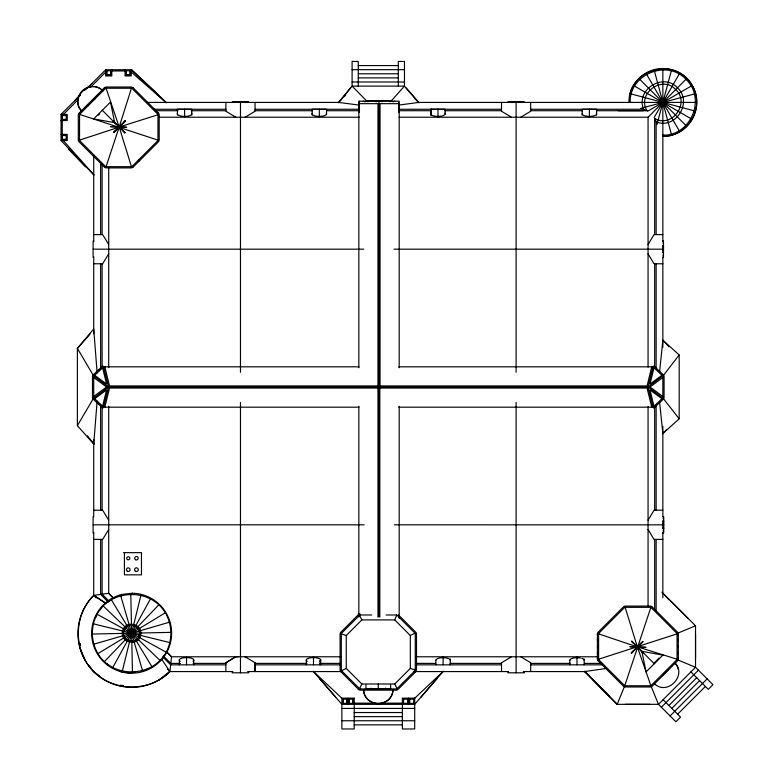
<?xml version="1.0" encoding="UTF-8"?>
<svg xmlns="http://www.w3.org/2000/svg" width="774" height="774" viewBox="0 0 774 774"><rect width="100%" height="100%" fill="white"/><g stroke="black" fill="none" stroke-linecap="round" stroke-linejoin="round"><path stroke-width="1.16" d="M97.137 401.106L93.722 444.044L77.381 425.642L77.381 348.387L93.722 328.979L97.137 372.894M659.603 371.772L662.854 340.192L679.185 354.947L679.185 418.792L662.854 433.537L659.612 402.209M92.348 634.041C92.638 582.503 168.413 580.887 170.899 632.368C170.609 683.906 94.834 685.522 92.348 634.041L170.899 632.368M628.981 102.429C628.053 68.886 675.837 55.912 692.082 85.256C705.501 106.541 688.018 137.153 662.854 136.301M392.95 689.847C392.853 707.697 363.722 707.697 363.616 689.847M630.181 102.429C629.078 74.517 666.995 58.814 685.957 79.335C706.478 98.298 690.776 136.205 662.854 135.102M637.534 646.958L597.383 633.471L597.383 659.612L678.266 633.471L678.266 659.612L637.466 646.851M119.273 126.984L119.167 126.917M102.584 406.244L106.57 389.951L94.621 398.736M108.505 387L92.87 375.216L102.729 365.928L103.581 366.818L108.505 387L103.581 407.182L102.729 408.072L92.87 398.784L108.505 387L648.061 387L663.695 398.784L653.837 408.072L652.995 407.182L648.061 387L652.995 366.818L653.837 365.928L663.695 375.216L648.061 387M104.838 407.182L109.511 388.055L647.064 388.055L651.737 407.182M651.737 366.818L647.064 385.945L109.511 385.945L104.838 366.818M653.982 367.756L650.005 384.049L661.944 375.264M122.263 671.358L140.974 595.051M656.884 124.72L671.31 70.879M431.205 113.991L431.312 115.2M119.186 127.023L131.822 87.017L105.68 87.017L119.186 127.023L131.822 167.91L105.68 167.91L119.186 127.023L159.192 114.388L159.192 140.529L79.538 114.388L78.3 114.388L78.3 140.529L119.138 127.159M663.095 699.696L680.52 717.121L675.886 721.755L658.461 704.33L650.895 685.754L637.389 646.977L624.753 606.09L650.895 606.09L650.895 607.329L624.753 685.754L617.188 704.33L658.461 704.33L695.526 667.275L695.526 625.808L661.867 592.158M431.234 113.923L431.234 115.133M346.249 668.397L340.444 671.31L358.933 689.798L361.845 683.993L394.73 683.993L410.326 668.397L410.326 635.512L394.73 619.916L361.845 619.916L346.249 635.512L346.249 668.397L361.845 683.993M394.73 619.916L396.772 614.982L386.042 614.982M112.704 667.643L150.533 598.776M654.098 117.59L679.185 74.14M77.381 425.642L93.722 397.884L93.722 376.116L77.381 348.387L90.007 334.145M648.061 244.526L654.04 234.599L662.854 234.599M648.061 520.157L654.04 510.23L662.854 510.23M108.708 253.843L102.652 263.77L93.722 263.77M108.708 529.474L102.652 539.401L93.722 539.401M93.722 532.396L93.722 595.37C73.201 615.63 73.201 651.302 93.722 671.571C113.981 692.082 149.653 692.082 169.922 671.571L232.887 671.571M99.295 675.847L93.596 671.726L89.436 665.988M679.185 354.947L662.854 376.116L662.854 397.884L679.185 418.792M146.586 102.429L338.625 102.429L352.102 86.108L352.102 61.456L358.265 61.456L358.265 86.108M443.086 671.571L414.7 704.33L341.876 704.33L313.489 671.571M390.657 101.578L404.473 86.108L404.473 61.456L398.31 61.456L398.31 86.108M97.36 403.002L97.95 402.383M98.25 403.854L98.733 403.331M101.839 407.23L102.342 406.698M662.186 375.032L662.805 374.374M140.094 77.661L157.77 94.534M662.486 433.866L666.569 429.58M104.442 661.567L158.805 604.842M338.277 102.758L341.615 99.314M344.111 96.74L345.775 95.018M80.196 94.67L74.72 100.717M84.308 90.548L92.009 83.437M93.722 174.789L61.049 140.529L61.049 114.388L80.419 95.028M86.572 88.875L105.68 69.766M94.099 175.079L62.23 139.349L62.23 115.568L78.213 99.575M90.839 86.949L106.822 70.956L106.822 74.759L110.614 74.759L110.614 70.956L126.249 70.956L126.249 74.759L130.051 74.759L130.051 70.956L166.323 102.816M84.985 107.78L98.927 93.838M79.103 113.952L79.974 113.081L79.538 112.646M85.275 107.78L84.763 107.422M86.988 106.067L98.927 94.128M105.245 87.81L104.374 88.681L103.939 88.246M86.582 106.764L90.577 102.768M79.538 114.388L105.68 88.246L131.822 88.246L157.964 114.388L157.964 140.529L131.822 166.671L105.68 166.671L79.538 140.529L79.538 114.388L78.667 113.517L104.809 87.375L105.68 88.246M98.269 115.171L99.682 113.768M79.538 140.529L78.667 141.4L104.809 167.542L105.68 166.671M131.822 88.246L132.693 87.375L158.834 113.517L157.964 114.388M133.563 88.246L132.257 87.81M113.275 121.489L113.623 121.15L125.059 132.586L124.711 132.935M113.691 132.315L115.819 130.196M123.705 122.311L125.127 120.889M157.964 112.646L157.528 113.081L158.399 113.952M132.257 167.107L133.128 166.236L133.563 166.671M139.223 160.141L138.352 161.011L138.788 161.447M648.061 367.099L648.061 117.222L685.957 79.335M358.497 615.417L359.368 614.546M396.772 614.982L415.261 633.471L415.261 670.439L396.772 688.918L359.804 688.918L341.315 670.439L341.315 633.471L359.804 614.982L371.723 614.982M358.062 688.918L358.497 688.483L359.368 689.353M410.326 635.512L416.131 632.6L398.484 614.953M414.816 671.745L415.696 670.874M598.612 633.471L624.753 607.329L650.895 607.329L677.037 633.471L677.037 659.612L650.895 685.754L624.753 685.754L598.612 659.612L598.612 633.471L597.741 632.6L623.883 606.458L624.753 607.329M598.612 659.612L597.741 660.483L623.883 686.625L624.753 685.754L624.753 686.983L650.895 686.983L650.895 685.754L651.766 686.625L677.908 660.483L677.037 659.612L695.526 667.265L712.951 684.69L708.316 689.324L690.892 671.9M650.895 607.329L651.766 606.458L677.908 632.6L677.037 633.471M670.507 600.808L687.863 618.155M631.449 653.111L632.871 651.689M640.756 643.804L642.875 641.685M643.291 652.511L642.952 652.85L631.516 641.414L631.855 641.066L643.223 652.579M662.08 675.721L668.301 669.5M661.364 707.233L698.429 670.168M668.9 705.501L696.697 677.705M671.803 708.404L699.599 680.617M670.081 715.95L707.136 678.885M677.618 714.218L705.414 686.422M340.705 656.778L171.509 656.778L166.41 651.64L171.509 656.778L169.922 671.571A53.88 53.88 0 0 1 93.722 671.571L93.722 671.571A53.88 53.88 0 0 1 93.722 595.37L108.708 593.29L108.708 406.34M592.468 679.195L609.68 696.697M68.954 148.821L68.576 149.169L85.45 166.855L85.817 166.507M98.801 370.765L101.365 368.347M413.519 699.348L443.386 671.213M406.176 88.072L416.954 100.465M319.643 678.672L335.723 697.219M158.757 680.133L169.332 671.774M93.722 396.472L106.58 387L93.722 377.528M662.854 377.528L649.986 387L662.854 396.472M225.892 671.571L225.892 662.757L235.673 656.778L238.053 656.778M98.027 653.566L165.22 612.844M245.261 117.145L255.052 111.243L255.052 102.429M520.892 117.145L530.683 111.243L530.683 102.429M225.892 662.757L235.673 656.855M511.314 656.855L501.523 662.757L501.523 671.571M647.693 111.185L691.143 86.098M678.121 633.016L695.526 625.808M375.99 101.82L377.818 101.2M392.969 101.82L394.798 101.2M93.896 644.181L169.342 622.228M640.64 108.389L694.413 93.973M606.177 668.484L584.428 671.571L617.188 704.33L584.97 671.571M398.91 105.07L418.666 102.429L695.526 102.429M618.368 110.721L643.213 110.721M358.265 65.567L398.31 65.567M352.102 69.67L404.473 69.67M358.265 73.782L398.31 73.782M358.265 77.893L398.31 77.893M352.102 81.996L404.473 81.996M237.183 102.023L243.752 102.023M512.814 102.023L519.393 102.023M358.826 102.942L359.436 102.942M358.826 103.668L377.954 103.668L377.964 617.033M399.181 103.668L380.053 103.668L380.053 387M358.826 106.086L359.436 106.086M358.826 107.005L359.436 107.005M358.826 107.315L359.436 107.315M358.826 107.615L359.436 107.615M358.826 108.534L359.436 108.534M153.958 109.26L225.892 109.26M255.052 109.26L359.291 109.26M398.736 109.26L501.523 109.26M530.683 109.26L643.639 109.26L647.045 110.721C636.441 93.712 662.389 74.662 675.731 89.561C690.505 102.971 671.929 128.552 654.669 118.49L654.669 234.599M430.779 110.45L431.399 110.45M444.547 110.45L445.156 110.45M155.487 110.721L178.155 110.721M191.284 110.721L225.892 110.721M255.052 110.721L312.464 110.721M326.812 110.721L359.107 110.721M398.91 110.721L431.505 110.721M444.779 110.721L501.523 110.721M530.683 110.721L582.377 110.721M596.802 110.721L647.045 110.721M358.826 111.679L359.436 111.679M358.826 112.288L359.436 112.288L359.436 101.2M399.181 112.288L398.571 112.288L398.571 102.942M61.049 114.388L67.212 114.388L67.212 120.55L61.049 120.55M62.23 115.568L66.032 115.568M159.163 117.222L359.552 117.222M399.181 117.222L648.061 117.222M62.23 119.37L66.032 119.37M61.049 134.366L67.212 134.366L67.212 140.529L61.049 140.529M62.23 135.556L66.032 135.556M62.23 139.349L66.032 139.349M93.722 234.599L102.652 234.599L108.708 244.526M93.722 240.995L93.103 240.995L93.103 257.365L93.722 257.365M662.854 240.995L663.473 240.995L663.473 257.374L662.854 257.374M662.854 243.152L663.473 243.152M662.854 245.406L663.473 245.406M662.854 245.503L663.473 245.503M663.473 245.813L663.473 252.392M662.854 246.219L663.473 246.219M662.854 247.874L663.473 247.854M662.854 248.57L663.473 248.57M93.103 249.18L363.741 249.18M393.956 249.18L663.473 249.18M662.854 249.799L663.473 249.799M662.854 250.544L663.473 250.515M662.854 252.15L663.473 252.15M662.854 252.798L663.473 252.866M662.854 255.217L663.473 255.217M662.854 263.77L654.04 263.77L648.061 253.843M359.02 366.818L103.581 366.818L93.722 376.116L92.483 376.116L92.483 397.884L93.722 397.884L103.581 407.182L359.02 407.182M398.765 366.818L652.995 366.818L662.854 376.116L664.082 376.116L664.082 397.884L662.854 397.884L652.995 407.182L398.765 407.182M93.722 510.23L102.652 510.23L108.708 520.157M662.854 516.626L663.676 516.626L663.676 533.005L662.854 533.005M662.854 518.764L663.676 518.764M662.854 520.931L663.676 520.931M662.854 521.115L663.676 521.134M663.473 521.531L663.26 528.1M663.26 521.637L663.473 528.1M662.854 521.84L663.676 521.85M662.854 523.379L663.676 523.427M662.854 524.201L663.676 524.201M93.103 524.82L364.206 524.82M394.392 524.82L663.676 524.84M662.854 525.43L663.676 525.43M663.676 526.146L663.057 526.252M662.854 527.781L663.676 527.781M662.854 528.516L663.676 528.497M662.854 528.739L663.676 528.739M662.854 530.838L663.676 530.838M93.722 533.005L93.103 533.005L93.103 516.635L93.722 516.635L93.722 439.313M662.854 539.401L654.04 539.401L648.061 529.474M123.608 552.655L141.468 552.655L141.468 574.84L124.421 574.84L124.421 552.655M346.249 635.512L340.086 633.471L340.086 670.439L341.315 670.439M415.261 633.471L416.489 633.471L416.489 670.439L410.326 668.397M695.526 634.264L695.526 658.809M597.383 634.699L597.915 634.699M678.266 634.699L677.656 634.699L677.656 633.471M597.383 639.382L597.915 639.382M678.266 639.382L677.656 639.382L677.656 640.62L678.266 640.62M597.383 640.62L597.915 640.62M597.383 645.922L597.915 645.922M678.266 645.922L677.656 645.922L677.656 647.151L678.266 647.151M597.383 647.151L597.915 647.151M597.383 652.453L597.915 652.453M678.266 652.424L677.656 652.424L677.656 653.662L678.266 653.662M597.383 653.691L597.915 653.691M416.102 656.778L597.402 656.778M597.383 658.374L597.915 658.374M678.266 658.374L677.656 658.374L677.656 659.612M180.381 663.386L170.802 663.386L163.44 655.975M193.548 663.386L225.892 663.386M255.052 663.386L306.572 663.376M319.749 663.376L340.115 663.376M416.451 663.386L435.627 663.386M450.004 663.386L501.523 663.386M530.683 663.386L570.119 663.386M584.457 663.386L601.185 663.386M179.345 663.55L179.965 663.55M193.103 663.55L193.723 663.55M306.301 663.55L306.91 663.55M320.059 663.55L320.678 663.55M225.892 664.847L170.638 664.847L162.733 656.894M255.052 664.847L340.115 664.847M416.451 664.847L501.523 664.847M530.683 664.847L602.365 664.847M247.67 671.571L341.247 671.571M414.129 671.571L508.518 671.571M523.292 671.571L585.531 671.571M374.684 703.15L353.021 703.15L353.021 699.348M381.901 703.15L403.554 703.15L403.554 699.348M341.876 708.433L414.7 708.433M354.202 712.544L402.374 712.544M354.202 716.647L402.374 716.647M341.876 720.758L414.7 720.758M354.202 724.87L402.374 724.87M126.568 127.1L110.527 126.655L126.559 127.449M630.017 646.551L646.048 647.345L630.007 646.9M338.625 102.429L358.933 105.07M662.583 68.528L671.88 69.824M120.512 671.629L130.835 673.196M93.46 623.854L169.777 642.565M631.294 93.973L694.413 110.885M380.189 101.2L382.017 101.82M363.209 101.2L365.038 101.82M654.669 118.49L656.139 121.895C675.673 129.868 693.078 101.994 677.473 87.81C663.337 72.098 635.28 89.89 643.639 109.26M102.971 90.955C90.461 77.207 68.615 98.25 81.812 111.34M166.052 652.124L97.185 614.295A39.29 39.29 0 0 0 95.676 617.362M634.564 86.098L691.143 118.77M511.314 117.145L501.523 111.243L501.523 102.429M235.673 117.145L225.892 111.243L225.892 102.429M520.892 656.855L530.683 662.757L530.683 671.571M245.135 656.778L255.052 662.757L255.062 671.571L255.052 662.757M96.257 597.905L93.722 595.37L105.825 603.11M93.722 595.37L105.361 603.227M661.944 398.736L650.005 389.951L653.982 406.244M94.621 375.264L106.57 384.049L102.584 367.756M350.661 87.849L340.067 100.688M654.446 683.752C667.314 696.194 687.544 675.189 674.754 662.66M436.933 678.672L420.853 697.219M313.18 671.213L343.056 699.348L343.056 703.15M97.998 402.49L101.413 405.702M584.651 671.203L588.975 675.296M103.252 606.023L159.986 660.386M414.883 98.714L419.015 102.797M639.75 79.335L685.957 125.533M157.964 140.529L158.834 141.4L132.693 167.542L131.822 166.671M659.438 658.558L659.003 658.123L656.894 660.232L657.329 660.667M94.486 98.279L95.067 98.859M93.741 99.024L94.322 99.604M656.313 661.683L655.878 661.248L654.562 662.573L654.998 663.008M113.546 121.228L115.413 123.095M122.805 130.477L124.982 132.664M102.294 110.285L115.994 123.985M113.343 121.421L124.788 132.857M640.582 650.015L654.282 663.715M631.584 641.336L633.771 643.523M641.162 650.905L643.03 652.772M87.539 105.225L88.12 105.806M138.788 159.705L139.659 160.576M361.845 619.916L358.933 614.111L340.444 632.6L341.315 633.471M415.261 670.439L416.131 671.31L397.642 689.798L394.73 683.993M358.062 614.982L358.933 615.852M414.38 671.31L415.261 672.18M340.879 670.874L341.75 671.745M167.377 669.026L169.922 671.571L161.369 658.858M108.65 593.358L113.739 598.505M108.708 593.29L113.807 598.437M109.24 601.408L102.12 594.209L102.12 539.401M108.225 602.085L100.639 594.413L100.639 539.401M367.273 101.578L352.102 86.108L404.473 86.108L418.666 102.429M662.486 339.873L669.026 346.713M662.215 398.997L662.805 399.626M101.839 366.77L102.323 367.282M98.25 370.146L98.733 370.659M97.36 370.998L97.95 371.626M663.308 593.726L669.026 599.85M87.472 435.791L94.157 444.286M674.996 663.183L676.979 665.795L678.324 669.404M81.57 110.817L79.587 108.205A14.725 14.725 0 0 1 100.436 88.846M111.253 599.608L151.985 666.801M646.522 74.14L679.185 130.729M79.77 647.412L85.44 660.783M120.647 595.487L142.59 670.932M654.398 70.879L671.31 133.989M130.787 593.929L132.46 672.48A39.29 39.29 0 0 0 134.724 672.364M663.473 521.115L663.473 528.516M663.26 245.813L663.26 252.392M662.854 69.766L662.854 241.604M662.854 256.929L662.854 347.381M662.854 426.406L662.854 516.974M662.854 532.396L662.854 597.818M656.139 121.895L656.139 234.599M656.139 263.77L656.139 368.579M656.139 405.421L656.139 510.23M656.139 539.401L656.139 611.276M654.669 263.77L654.669 367.195M654.669 406.805L654.669 510.23M654.669 539.401L654.669 610.405M650.092 704.33L625.556 704.33M648.061 406.631L648.061 606.342M596.59 114.997L596.59 109.221L582.212 109.221L582.212 114.997M589.401 109.221L589.401 117.222M584.167 659.003L584.167 664.779M576.978 656.778L576.978 664.779M569.79 660.135L569.79 664.779M524.288 102.429L524.288 101.82L507.918 101.82L507.918 102.429M524.288 671.571L524.288 672.799L507.918 672.799L507.918 671.571M522.131 101.82L522.131 102.429M519.799 101.82L519.799 102.429M519.47 101.82L519.47 102.429M519.286 102.023L512.92 102.023M518.754 101.82L518.754 102.429M516.103 101.82L516.103 372.217M516.103 402.393L516.103 672.799M515.484 101.82L515.484 102.429M513.452 101.82L513.452 102.429M512.814 101.82L512.736 102.429M512.407 101.82L512.407 102.429M510.076 101.82L510.076 102.429M450.274 659.003L450.274 664.779M445.156 113.865L445.156 109.221L430.779 109.221L430.779 114.997M443.086 656.778L443.086 664.779M437.968 109.221L437.968 117.222M435.897 660.135L435.897 664.779M431.399 109.221L431.399 114.997M409.717 699.348L409.717 703.15M408.537 698.167L408.537 704.33M399.181 367.727L399.181 101.2L358.826 101.2L358.826 367.727M399.181 406.273L399.181 618.242M396.772 688.918L396.772 690.156L359.804 690.156L359.804 688.918M390.618 684.98L390.618 688.918M389.893 101.8L389.893 100.581L368.114 100.581L368.114 101.791M389.332 688.918L385.471 689.131L385.471 688.105M386.033 688.918L379.115 688.918M379.821 387L379.821 617.033M379.008 101.2L379.008 616.801M378.293 385.945L378.283 388.055M378.283 683.993L378.283 688.918M377.431 688.918L370.359 688.918M371.094 688.105L371.094 689.131L367.244 688.918M365.957 684.98L365.957 688.918M359.804 613.753L359.804 614.982M358.826 406.273L358.826 617.033M349.219 699.348L349.219 703.15M348.039 698.167L348.039 704.33M346.858 699.348L346.858 703.15M326.512 113.865L326.512 109.221L312.135 109.221L312.135 114.997M320.678 660.135L320.678 664.779M320.059 660.135L320.059 664.779M319.323 109.221L319.323 117.222M313.489 656.778L313.489 664.779M306.301 660.135L306.301 664.779M248.657 102.429L248.657 101.82L232.287 101.82L232.287 102.429M248.657 671.571L248.657 672.799L232.287 672.799L232.287 671.571M246.49 101.82L246.49 102.429M244.168 101.82L244.168 102.429M243.752 101.82L243.839 102.429M243.655 102.023L237.183 101.82L237.096 102.429M243.123 101.82L243.123 102.429M241.188 101.82L241.188 102.429M241.082 101.82L241.082 102.429M240.472 101.82L240.472 372.284M240.472 402.461L240.472 672.799M239.853 101.82L239.853 102.429M237.812 101.82L237.812 102.429M236.776 101.82L236.776 102.429M234.445 101.82L234.445 102.429M193.723 660.135L193.723 664.779M191.788 114.997L191.788 109.221L177.41 109.221L177.41 114.997M186.534 657.194L186.534 664.779M184.599 109.221L184.599 117.222M179.345 660.135L179.345 664.779M125.069 69.776L125.069 75.939L131.232 75.939L131.232 69.776L166.042 102.429L131.822 69.766L105.641 69.776L105.641 75.939L111.795 75.939L111.795 69.776M108.708 167.658L108.708 367.66M102.12 164.32L102.12 234.599M102.12 263.77L102.12 366.992M102.12 407.008L102.12 510.23M100.639 163.004L100.639 234.599M100.639 263.77L100.639 368.385M100.639 405.615L100.639 510.23M93.722 155.913L93.722 241.604M93.722 256.871L93.722 333.807M180.274 661.354A7.353 2.467 0 0 1 186.331 657.6A7.353 2.467 0 0 1 192.997 661.238M630.036 93.915A33.901 33.901 0 0 1 668.475 69.002A33.901 33.901 0 0 1 696.648 105.119A33.901 33.901 0 0 1 663.115 136.33M570.032 660.096A6.947 2.332 0 0 1 580.365 658.026M581.825 658.393A6.947 2.332 0 0 1 583.925 660.029M436.023 660.116A7.043 2.361 0 0 1 442.912 657.697A7.043 2.361 0 0 1 450.1 660.019M307.23 661.354A7.353 2.467 0 0 1 313.276 657.6A7.353 2.467 0 0 1 319.952 661.238M326.367 113.227A7.353 2.467 0 0 1 319.527 116.4A7.353 2.467 0 0 1 312.164 113.362M191.546 113.159A7.305 2.457 0 0 1 185.044 116.381A7.305 2.457 0 0 1 177.459 113.439M393.047 689.886A14.783 14.783 0 0 1 378.283 703.711A14.783 14.783 0 0 1 363.528 689.886M596.338 113.168A7.314 2.457 0 0 1 589.817 116.39A7.314 2.457 0 0 1 582.241 113.439M444.915 113.168A7.314 2.457 0 0 1 437.436 116.381A7.314 2.457 0 0 1 431.437 112.83M148.985 668.446A39.29 39.29 0 0 1 145.831 669.829M109.782 665.863A39.29 39.29 0 0 1 107.005 663.831M99.614 610.425A39.29 39.29 0 0 1 101.733 607.716M80.08 644.8A2.109 2.109 0 0 1 80.08 643.707M79.886 643.658A2.312 2.312 0 0 0 80.119 645.41A3.077 3.077 0 0 1 79.703 643.862M122.369 685.377A2.109 2.109 0 0 1 121.276 685.377M122.979 685.338A2.312 2.312 0 0 1 120.667 685.338M123.095 685.58A3.077 3.077 0 0 1 120.763 685.271M122.592 630.994C119.293 642.439 138.265 647.161 140.558 635.396C143.741 623.999 125.03 619.394 122.592 630.994M123.888 631.313C121.063 641.095 137.298 645.177 139.223 635.067C141.99 625.266 125.959 621.309 123.888 631.313M110.498 102.081L93.673 118.896L114.687 122.669L110.498 102.081M125.059 120.802L113.623 132.238L113.962 132.586L125.407 121.15L125.059 120.802M642.604 641.414L631.168 652.85L631.516 653.198L642.952 641.762L642.604 641.414M662.902 655.104L646.077 671.919L641.888 651.331L662.902 655.104M132.402 593.223L122.031 594.384A39.996 39.996 0 0 0 100.485 658.306A39.996 39.996 0 0 0 167.532 650.818A39.996 39.996 0 0 0 132.402 593.223M110.827 70.753L106.609 70.753L106.609 74.962L110.827 74.962L110.827 70.753M130.255 70.753L126.046 70.753L126.046 74.962L130.255 74.962L130.255 70.753M66.235 115.365L62.026 115.365L62.026 119.573L66.235 119.573L66.235 115.365M66.235 135.344L62.026 135.344L62.026 139.562L66.235 139.562L66.235 135.344M354.202 698.167L341.876 698.167L341.876 728.973L354.202 728.973L354.202 698.167M414.7 698.167L402.374 698.167L402.374 728.973L414.7 728.973L414.7 698.167M347.062 699.145L342.853 699.145L342.853 703.353L347.062 703.353L347.062 699.145M353.225 699.145L349.016 699.145L349.016 703.353L353.225 703.353L353.225 699.145M407.559 699.145L403.351 699.145L403.351 703.353L407.559 703.353L407.559 699.145M413.722 699.145L409.514 699.145L409.514 703.353L413.722 703.353L413.722 699.145M516.819 102.429L516.819 101.82L516.722 102.429M135.508 571.27A1.848 1.848 0 0 0 138.285 569.664A1.848 1.848 0 0 0 135.508 568.068A1.848 1.848 0 0 0 135.508 571.27M135.556 559.728A1.742 1.742 0 0 0 138.178 558.218A1.742 1.742 0 0 0 135.556 556.709A1.742 1.742 0 0 0 135.556 559.728M127.371 571.231A1.8 1.8 0 0 0 130.08 569.664A1.8 1.8 0 0 0 127.371 568.106A1.8 1.8 0 0 0 127.371 571.231M127.507 559.612A1.538 1.538 0 0 0 129.819 558.277A1.538 1.538 0 0 0 127.507 556.941A1.538 1.538 0 0 0 127.507 559.612"/></g></svg>
